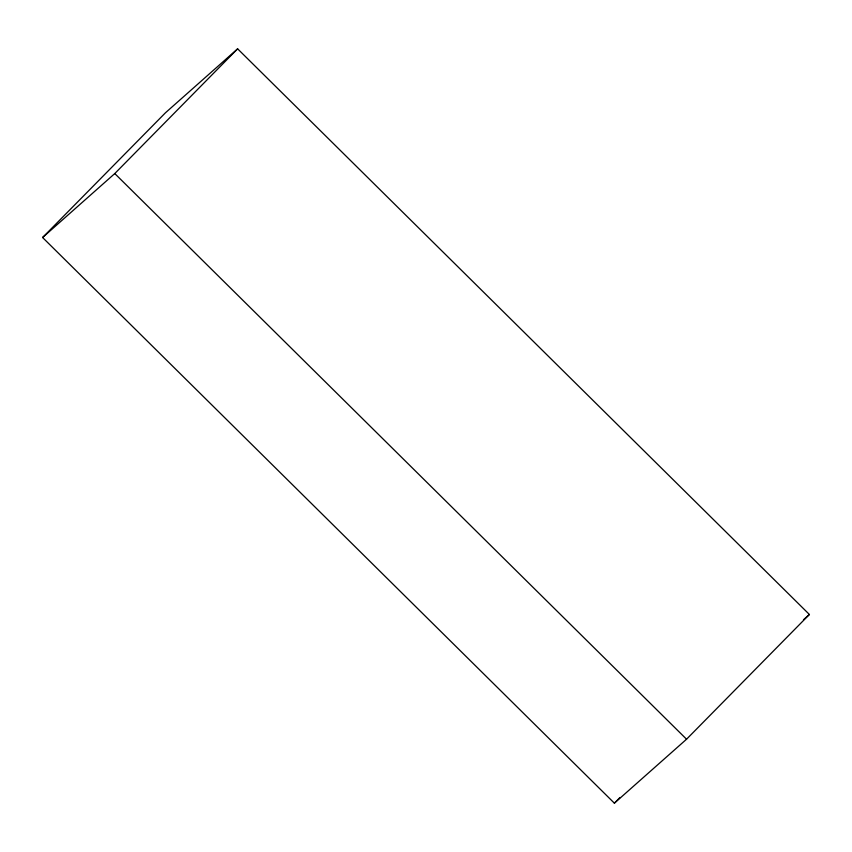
<?xml version="1.0" encoding="UTF-8"?>
<svg xmlns="http://www.w3.org/2000/svg" width="852" height="852" viewBox="0 0 852 852"><rect width="100%" height="100%" fill="white"/><g stroke="black" fill="none" stroke-linecap="round" stroke-linejoin="round"><path stroke-width="1.28" d="M42.6 237.516L165.448 112.784L237.623 48.83L809.4 614.484L686.552 739.216L614.377 803.17L42.6 237.516L114.775 173.563L237.623 48.83M614.377 803.17L619.958 797.504M803.468 619.734L809.4 614.484M114.775 173.563L686.552 739.216"/></g></svg>
